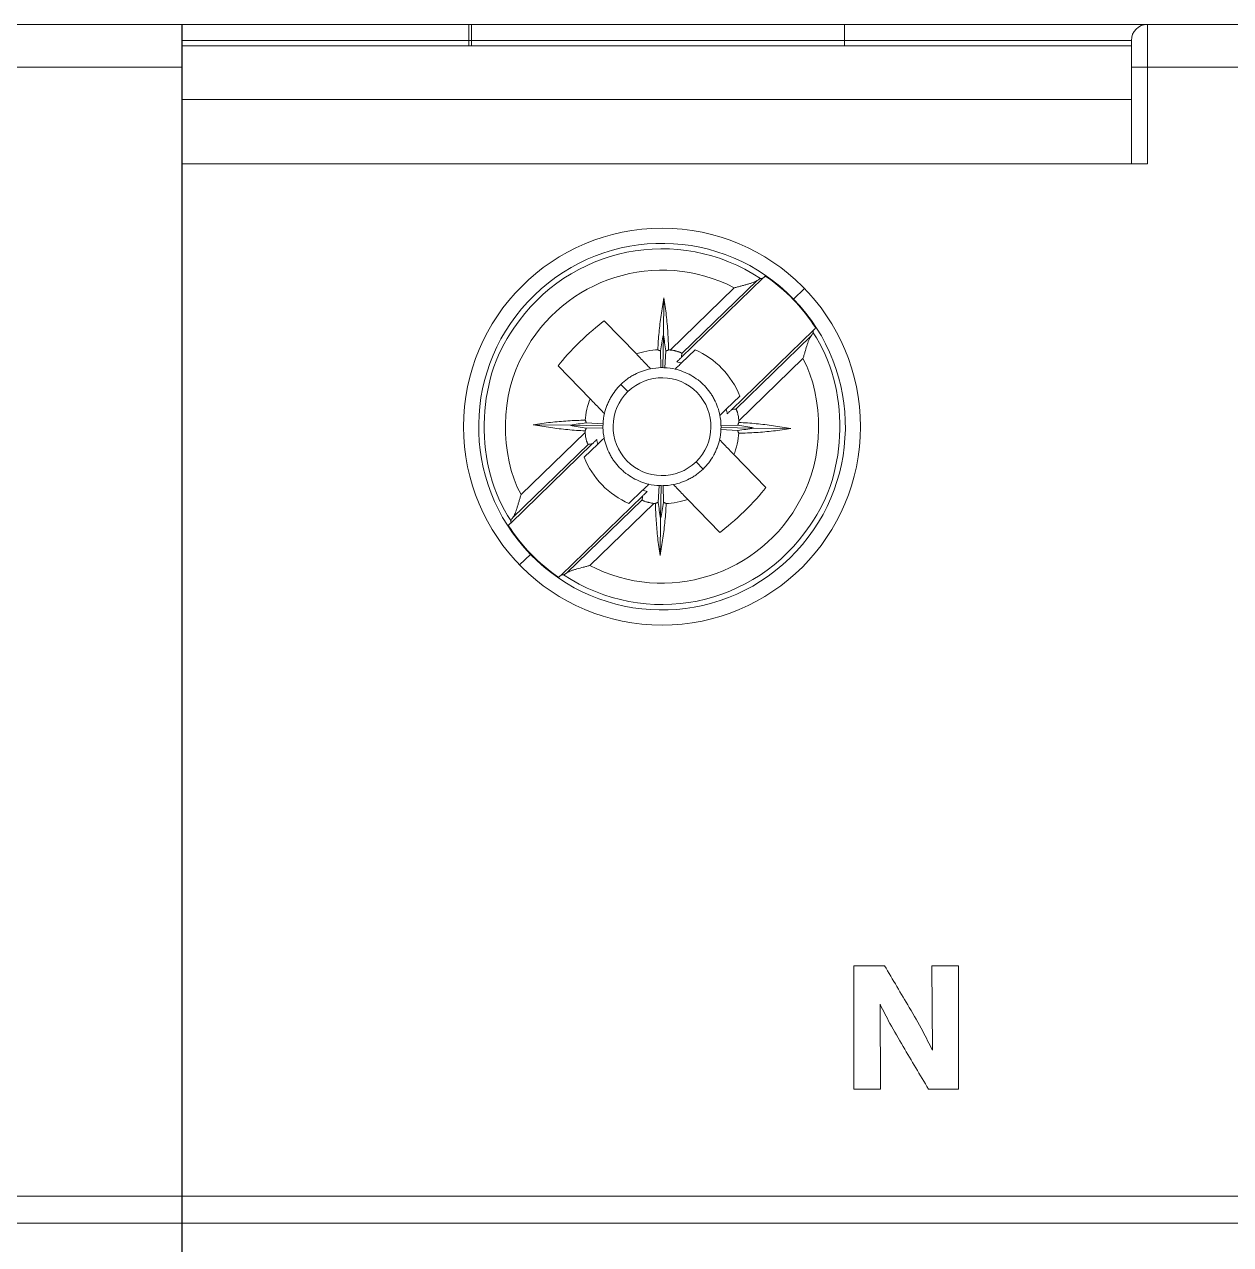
# Model space of a CAD drawing. Header units: millimetres. Extents: x 4134 to 7422, y 1400 to 3585.
# Drawn here: x 4596.83 to 4619.32, y 2843.81 to 2866.57 of the extents above; entities that cross this region are included whole.
import ezdxf

# ---------------------------------------------------------------- set-up
doc = ezdxf.new("R2010")
doc.units = ezdxf.units.MM
doc.layers.add('000-PI-Oprema', color=30, linetype='Continuous', lineweight=5)

msp = doc.modelspace()

# ---------------------------------------------------------------- linework, layer by layer
at = {"layer": '000-PI-Oprema', "color": 0, "linetype": 'ByBlock', "lineweight": 0, "ltscale": 0.25}
for points in [[(4582.367, 2866.566), (4599.77, 2866.566)], [(4599.765, 2866.566), (4605.116, 2866.566)], [(4599.765, 2866.265), (4599.765, 2866.566)], [(4599.77, 2866.566), (4599.77, 2865.766)], [(4605.116, 2866.265), (4605.116, 2866.566)], [(4605.116, 2866.566), (4605.166, 2866.566)], [(4605.166, 2866.566), (4605.166, 2866.265)], [(4605.166, 2866.566), (4612.117, 2866.566)], [(4612.117, 2866.566), (4612.117, 2866.265)], [(4612.117, 2866.566), (4617.767, 2866.566)], [(4617.767, 2866.566), (4617.767, 2865.766)], [(4617.767, 2866.566), (4635.17, 2866.566)], [(4605.116, 2866.265), (4599.765, 2866.265)], [(4599.765, 2866.166), (4599.765, 2866.265)], [(4605.116, 2866.265), (4605.116, 2866.166)], [(4605.166, 2866.265), (4605.116, 2866.265)], [(4605.166, 2866.265), (4605.166, 2866.166)], [(4612.117, 2866.265), (4605.166, 2866.265)], [(4617.468, 2866.265), (4612.117, 2866.265)], [(4612.117, 2866.166), (4612.117, 2866.265)], [(4617.468, 2865.766), (4617.468, 2866.265)], [(4599.765, 2865.165), (4599.765, 2866.166)], [(4599.765, 2866.166), (4617.468, 2866.166)], [(4617.468, 2866.166), (4617.468, 2865.165)], [(4599.77, 2865.766), (4582.367, 2865.766)], [(4599.77, 2844.713), (4599.77, 2865.766)], [(4617.767, 2865.766), (4617.468, 2865.766)], [(4635.17, 2865.766), (4617.767, 2865.766)], [(4617.767, 2865.766), (4617.767, 2863.965)], [(4599.765, 2863.965), (4599.765, 2865.165)], [(4617.468, 2865.165), (4599.765, 2865.165)], [(4617.468, 2863.965), (4617.468, 2865.165)], [(4599.765, 2844.713), (4599.765, 2863.965)], [(4599.765, 2863.965), (4617.767, 2863.965)], [(4599.765, 2863.965), (4617.468, 2863.965)], [(4609.076, 2860.354), (4610.598, 2861.831)], [(4610.492, 2861.791), (4609.087, 2860.427)], [(4608.742, 2860.775), (4608.753, 2861.465)], [(4608.869, 2860.494), (4610.064, 2861.653)], [(4611.161, 2861.437), (4611.17, 2861.445)], [(4611.372, 2861.641), (4611.17, 2861.445)], [(4607.64, 2861.036), (4608.238, 2860.42)], [(4608.733, 2860.165), (4608.742, 2860.775)], [(4610.017, 2859.386), (4611.538, 2860.862)], [(4611.495, 2860.757), (4610.09, 2859.393)], [(4608.696, 2860.165), (4608.69, 2860.479)], [(4608.785, 2860.478), (4608.77, 2860.163)], [(4609.332, 2860.498), (4609.078, 2860.252)], [(4610.15, 2859.174), (4611.344, 2860.333)], [(4606.779, 2860.2), (4607.376, 2859.584)], [(4607.95, 2859.854), (4608.081, 2859.719)], [(4609.914, 2859.39), (4610.168, 2859.636)], [(4606.089, 2857.797), (4607.283, 2858.955)], [(4606.316, 2859.101), (4607.006, 2859.091)], [(4607.006, 2859.091), (4607.616, 2859.081)], [(4607.616, 2859.044), (4607.302, 2859.038)], [(4607.303, 2859.134), (4607.618, 2859.118)], [(4610.13, 2858.996), (4609.815, 2859.011)], [(4609.816, 2859.085), (4610.131, 2859.091)], [(4609.817, 2859.048), (4610.427, 2859.039)], [(4610.427, 2859.039), (4611.116, 2859.028)], [(4605.895, 2857.268), (4607.416, 2858.744)], [(4607.343, 2858.736), (4605.938, 2857.372)], [(4607.519, 2858.739), (4607.265, 2858.493)], [(4610.057, 2858.545), (4610.654, 2857.929)], [(4609.483, 2858.275), (4609.351, 2858.41)], [(4608.101, 2857.631), (4608.355, 2857.878)], [(4608.647, 2857.651), (4608.663, 2857.966)], [(4608.69, 2857.354), (4608.7, 2857.965)], [(4608.737, 2857.965), (4608.743, 2857.65)], [(4606.835, 2856.298), (4608.356, 2857.775)], [(4608.347, 2857.702), (4606.941, 2856.338)], [(4607.369, 2856.477), (4608.564, 2857.635)], [(4609.195, 2857.709), (4609.793, 2857.094)], [(4608.68, 2856.665), (4608.69, 2857.354)], [(4606.06, 2856.488), (4606.263, 2856.684)], [(4606.271, 2856.693), (4606.263, 2856.684)], [(4612.293, 2849.013), (4612.864, 2849.013)], [(4612.293, 2846.713), (4612.293, 2849.013)], [(4613.749, 2849.013), (4614.247, 2849.013)], [(4613.757, 2847.437), (4613.749, 2849.013)], [(4614.247, 2849.013), (4614.247, 2846.713)], [(4612.783, 2848.294), (4612.791, 2846.713)], [(4612.791, 2846.713), (4612.293, 2846.713)], [(4612.293, 2846.713), (4612.791, 2846.713)], [(4613.686, 2846.713), (4614.247, 2846.713)], [(4614.247, 2846.713), (4613.686, 2846.713)], [(4564.365, 2844.713), (4599.77, 2844.713)], [(4599.765, 2844.713), (4635.17, 2844.713)], [(4599.765, 2844.213), (4599.765, 2844.713)], [(4599.77, 2844.713), (4599.77, 2844.213)], [(4564.365, 2844.213), (4599.77, 2844.213)], [(4599.765, 2843.413), (4599.765, 2844.213)], [(4599.765, 2844.213), (4635.17, 2844.213)], [(4599.77, 2844.213), (4599.77, 2843.413)]]:
    msp.add_lwpolyline(points, dxfattribs=at)
for points in [[(4617.767, 2866.566), (4617.602, 2866.566), (4617.468, 2866.431), (4617.468, 2866.265)], [(4611.161, 2861.437), (4611.043, 2861.567), (4610.791, 2861.779), (4610.643, 2861.874)], [(4611.583, 2860.905), (4611.492, 2861.056), (4611.288, 2861.314), (4611.161, 2861.437)], [(4606.779, 2860.2), (4606.968, 2860.451), (4607.383, 2860.854), (4607.64, 2861.036)], [(4608.638, 2860.5), (4608.53, 2860.498), (4608.338, 2860.46), (4608.238, 2860.42)], [(4608.869, 2860.494), (4608.861, 2860.495), (4608.846, 2860.496), (4608.838, 2860.497)], [(4608.696, 2860.165), (4608.646, 2860.165), (4608.554, 2860.155), (4608.505, 2860.144)], [(4608.733, 2860.165), (4608.724, 2860.165), (4608.705, 2860.165), (4608.696, 2860.165)], [(4608.77, 2860.163), (4608.761, 2860.164), (4608.742, 2860.165), (4608.733, 2860.165)], [(4608.96, 2860.137), (4608.912, 2860.15), (4608.82, 2860.162), (4608.77, 2860.163)], [(4609.078, 2860.252), (4609.057, 2860.258), (4609.015, 2860.269), (4608.993, 2860.274)], [(4607.376, 2859.584), (4607.333, 2859.485), (4607.289, 2859.295), (4607.284, 2859.186)], [(4609.934, 2859.305), (4609.93, 2859.327), (4609.92, 2859.369), (4609.914, 2859.39)], [(4607.618, 2859.118), (4607.619, 2859.168), (4607.631, 2859.261), (4607.644, 2859.308)], [(4609.816, 2859.085), (4609.817, 2859.135), (4609.807, 2859.228), (4609.796, 2859.276)], [(4610.152, 2859.143), (4610.151, 2859.151), (4610.15, 2859.166), (4610.15, 2859.174)], [(4607.281, 2858.986), (4607.281, 2858.978), (4607.283, 2858.963), (4607.283, 2858.955)], [(4607.618, 2859.118), (4607.617, 2859.109), (4607.616, 2859.091), (4607.616, 2859.081)], [(4607.616, 2859.081), (4607.616, 2859.072), (4607.616, 2859.053), (4607.616, 2859.044)], [(4607.637, 2858.853), (4607.626, 2858.902), (4607.616, 2858.995), (4607.616, 2859.044)], [(4609.789, 2858.821), (4609.801, 2858.869), (4609.814, 2858.961), (4609.815, 2859.011)], [(4609.815, 2859.011), (4609.816, 2859.02), (4609.816, 2859.039), (4609.817, 2859.048)], [(4609.817, 2859.048), (4609.817, 2859.057), (4609.817, 2859.076), (4609.816, 2859.085)], [(4610.057, 2858.545), (4610.1, 2858.644), (4610.143, 2858.835), (4610.149, 2858.943)], [(4607.499, 2858.824), (4607.503, 2858.803), (4607.513, 2858.761), (4607.519, 2858.739)], [(4608.355, 2857.878), (4608.376, 2857.871), (4608.418, 2857.86), (4608.44, 2857.855)], [(4608.663, 2857.966), (4608.613, 2857.967), (4608.521, 2857.98), (4608.473, 2857.992)], [(4608.663, 2857.966), (4608.672, 2857.966), (4608.69, 2857.965), (4608.7, 2857.965)], [(4608.7, 2857.965), (4608.709, 2857.964), (4608.728, 2857.964), (4608.737, 2857.965)], [(4608.928, 2857.985), (4608.879, 2857.974), (4608.786, 2857.964), (4608.737, 2857.965)], [(4610.654, 2857.929), (4610.465, 2857.678), (4610.049, 2857.275), (4609.793, 2857.094)], [(4608.564, 2857.635), (4608.572, 2857.634), (4608.587, 2857.633), (4608.595, 2857.632)], [(4608.795, 2857.629), (4608.903, 2857.631), (4609.095, 2857.669), (4609.195, 2857.709)], [(4605.85, 2857.224), (4605.941, 2857.073), (4606.145, 2856.816), (4606.271, 2856.693)], [(4606.271, 2856.693), (4606.39, 2856.563), (4606.642, 2856.35), (4606.79, 2856.255)]]:
    msp.add_open_spline(points, degree=3, dxfattribs=at)
for points, knots in [([(4611.17, 2861.445), (4609.855, 2862.8), (4607.691, 2862.833), (4606.336, 2861.518), (4604.981, 2860.203), (4604.948, 2858.039), (4606.263, 2856.684)], [0, 0, 0, 0, 1, 1, 1, 2, 2, 2, 2]), ([(4605.9, 2857.314), (4605.213, 2858.319), (4605.237, 2859.916), (4605.954, 2860.9), (4606.968, 2862.426), (4609.027, 2862.84), (4610.552, 2861.827)], [0, 0, 0, 0, 1, 1, 1, 2, 2, 2, 2]), ([(4605.016, 2859.064), (4605.016, 2861.108), (4606.673, 2862.765), (4608.717, 2862.765), (4610.76, 2862.765), (4612.417, 2861.108), (4612.417, 2859.064), (4612.417, 2857.021), (4610.76, 2855.364), (4608.717, 2855.364), (4606.673, 2855.364), (4605.016, 2857.021), (4605.016, 2859.064), (4605.016, 2859.064), (4605.016, 2859.064), (4605.016, 2859.064)], [0, 0, 0, 0, 1, 1, 1, 2, 2, 2, 3, 3, 3, 4, 4, 4, 5, 5, 5, 5]), ([(4606.089, 2857.797), (4605.687, 2858.523), (4605.705, 2859.698), (4606.129, 2860.412), (4606.872, 2861.841), (4608.634, 2862.397), (4610.064, 2861.653)], [0, 0, 0, 0, 1, 1, 1, 2, 2, 2, 2]), ([(4610.064, 2861.653), (4610.084, 2861.658), (4610.105, 2861.664), (4610.126, 2861.67), (4610.146, 2861.675), (4610.167, 2861.681), (4610.188, 2861.687), (4610.209, 2861.692), (4610.229, 2861.698), (4610.25, 2861.703), (4610.27, 2861.709), (4610.29, 2861.714), (4610.31, 2861.72), (4610.329, 2861.725), (4610.347, 2861.731), (4610.365, 2861.737), (4610.383, 2861.743), (4610.4, 2861.748), (4610.416, 2861.754), (4610.432, 2861.76), (4610.447, 2861.766), (4610.459, 2861.772), (4610.472, 2861.778), (4610.483, 2861.784), (4610.492, 2861.791)], [0, 0, 0, 0, 1, 1, 1, 2, 2, 2, 3, 3, 3, 4, 4, 4, 5, 5, 5, 6, 6, 6, 7, 7, 7, 8, 8, 8, 8]), ([(4610.492, 2861.791), (4610.507, 2861.802), (4610.52, 2861.811), (4610.529, 2861.817), (4610.535, 2861.82), (4610.539, 2861.822), (4610.543, 2861.824), (4610.547, 2861.825), (4610.549, 2861.826), (4610.552, 2861.827)], [0, 0, 0, 0, 1, 1, 1, 2, 2, 2, 3, 3, 3, 3]), ([(4610.598, 2861.831), (4610.59, 2861.83), (4610.582, 2861.83), (4610.575, 2861.829), (4610.567, 2861.828), (4610.56, 2861.827), (4610.552, 2861.827)], [0, 0, 0, 0, 1, 1, 1, 2, 2, 2, 2]), ([(4610.643, 2861.874), (4610.638, 2861.869), (4610.633, 2861.865), (4610.628, 2861.86), (4610.623, 2861.855), (4610.618, 2861.85), (4610.613, 2861.845), (4610.608, 2861.841), (4610.603, 2861.836), (4610.598, 2861.831)], [0, 0, 0, 0, 1, 1, 1, 2, 2, 2, 3, 3, 3, 3]), ([(4606.263, 2856.684), (4607.578, 2855.329), (4609.742, 2855.296), (4611.097, 2856.611), (4612.452, 2857.926), (4612.485, 2860.09), (4611.17, 2861.445)], [0, 0, 0, 0, 1, 1, 1, 2, 2, 2, 2]), ([(4608.638, 2860.5), (4608.643, 2860.607), (4608.651, 2860.714), (4608.661, 2860.821), (4608.672, 2860.929), (4608.684, 2861.036), (4608.7, 2861.143), (4608.715, 2861.251), (4608.732, 2861.358), (4608.753, 2861.465)], [0, 0, 0, 0, 1, 1, 1, 2, 2, 2, 3, 3, 3, 3]), ([(4608.753, 2861.465), (4608.77, 2861.357), (4608.784, 2861.249), (4608.796, 2861.142), (4608.808, 2861.034), (4608.818, 2860.927), (4608.825, 2860.819), (4608.832, 2860.712), (4608.836, 2860.604), (4608.838, 2860.497)], [0, 0, 0, 0, 1, 1, 1, 2, 2, 2, 3, 3, 3, 3]), ([(4611.533, 2860.815), (4612.22, 2859.81), (4612.196, 2858.214), (4611.478, 2857.229), (4610.465, 2855.704), (4608.406, 2855.289), (4606.881, 2856.303)], [0, 0, 0, 0, 1, 1, 1, 2, 2, 2, 2]), ([(4608.742, 2860.775), (4608.732, 2860.726), (4608.722, 2860.677), (4608.714, 2860.628), (4608.705, 2860.578), (4608.697, 2860.529), (4608.69, 2860.479)], [0, 0, 0, 0, 1, 1, 1, 2, 2, 2, 2]), ([(4608.742, 2860.775), (4608.751, 2860.726), (4608.759, 2860.676), (4608.766, 2860.626), (4608.774, 2860.577), (4608.78, 2860.528), (4608.785, 2860.478)], [0, 0, 0, 0, 1, 1, 1, 2, 2, 2, 2]), ([(4611.495, 2860.757), (4611.488, 2860.747), (4611.481, 2860.735), (4611.474, 2860.722), (4611.471, 2860.715), (4611.467, 2860.708), (4611.464, 2860.7), (4611.46, 2860.693), (4611.457, 2860.684), (4611.454, 2860.676), (4611.447, 2860.66), (4611.441, 2860.643), (4611.435, 2860.625), (4611.432, 2860.616), (4611.428, 2860.607), (4611.426, 2860.598), (4611.423, 2860.588), (4611.42, 2860.579), (4611.416, 2860.569), (4611.404, 2860.531), (4611.393, 2860.492), (4611.381, 2860.453), (4611.375, 2860.433), (4611.369, 2860.413), (4611.362, 2860.393), (4611.36, 2860.383), (4611.356, 2860.373), (4611.353, 2860.363), (4611.35, 2860.353), (4611.347, 2860.343), (4611.344, 2860.333)], [0, 0, 0, 0, 1, 1, 1, 2, 2, 2, 3, 3, 3, 4, 4, 4, 5, 5, 5, 6, 6, 6, 7, 7, 7, 8, 8, 8, 9, 9, 9, 10, 10, 10, 10]), ([(4611.533, 2860.815), (4611.532, 2860.811), (4611.528, 2860.804), (4611.522, 2860.794), (4611.519, 2860.789), (4611.515, 2860.784), (4611.511, 2860.777), (4611.506, 2860.771), (4611.501, 2860.764), (4611.495, 2860.757)], [0, 0, 0, 0, 1, 1, 1, 2, 2, 2, 3, 3, 3, 3]), ([(4611.533, 2860.815), (4611.534, 2860.823), (4611.535, 2860.831), (4611.535, 2860.839), (4611.537, 2860.846), (4611.537, 2860.854), (4611.538, 2860.862)], [0, 0, 0, 0, 1, 1, 1, 2, 2, 2, 2]), ([(4611.538, 2860.862), (4611.543, 2860.867), (4611.548, 2860.871), (4611.553, 2860.876), (4611.558, 2860.881), (4611.563, 2860.886), (4611.568, 2860.891), (4611.573, 2860.896), (4611.578, 2860.9), (4611.583, 2860.905)], [0, 0, 0, 0, 1, 1, 1, 2, 2, 2, 3, 3, 3, 3]), ([(4611.344, 2860.333), (4611.746, 2859.606), (4611.728, 2858.432), (4611.304, 2857.717), (4610.561, 2856.288), (4608.799, 2855.732), (4607.369, 2856.477)], [0, 0, 0, 0, 1, 1, 1, 2, 2, 2, 2]), ([(4608.505, 2860.144), (4608.476, 2860.174), (4608.447, 2860.204), (4608.417, 2860.234), (4608.388, 2860.265), (4608.359, 2860.295), (4608.329, 2860.326), (4608.299, 2860.357), (4608.268, 2860.388), (4608.238, 2860.42)], [0, 0, 0, 0, 1, 1, 1, 2, 2, 2, 3, 3, 3, 3]), ([(4608.69, 2860.479), (4608.685, 2860.48), (4608.681, 2860.481), (4608.677, 2860.482), (4608.674, 2860.482), (4608.67, 2860.484), (4608.667, 2860.485), (4608.664, 2860.486), (4608.661, 2860.487), (4608.659, 2860.488), (4608.656, 2860.489), (4608.653, 2860.49), (4608.651, 2860.491), (4608.649, 2860.493), (4608.646, 2860.494), (4608.644, 2860.496), (4608.642, 2860.497), (4608.64, 2860.498), (4608.638, 2860.5)], [0, 0, 0, 0, 1, 1, 1, 2, 2, 2, 3, 3, 3, 4, 4, 4, 5, 5, 5, 6, 6, 6, 6]), ([(4608.838, 2860.497), (4608.836, 2860.496), (4608.834, 2860.494), (4608.832, 2860.493), (4608.83, 2860.491), (4608.827, 2860.49), (4608.825, 2860.489), (4608.823, 2860.488), (4608.82, 2860.487), (4608.817, 2860.486), (4608.814, 2860.485), (4608.812, 2860.484), (4608.808, 2860.482), (4608.805, 2860.482), (4608.802, 2860.481), (4608.798, 2860.48), (4608.794, 2860.479), (4608.79, 2860.478), (4608.785, 2860.478)], [0, 0, 0, 0, 1, 1, 1, 2, 2, 2, 3, 3, 3, 4, 4, 4, 5, 5, 5, 6, 6, 6, 6]), ([(4609.087, 2860.427), (4609.087, 2860.429), (4609.085, 2860.432), (4609.082, 2860.434), (4609.081, 2860.435), (4609.079, 2860.437), (4609.077, 2860.438), (4609.075, 2860.44), (4609.072, 2860.441), (4609.069, 2860.443), (4609.067, 2860.445), (4609.063, 2860.446), (4609.06, 2860.448), (4609.056, 2860.449), (4609.052, 2860.451), (4609.048, 2860.453), (4609.039, 2860.456), (4609.03, 2860.46), (4609.019, 2860.463), (4609.014, 2860.465), (4609.009, 2860.467), (4609.003, 2860.468), (4608.997, 2860.47), (4608.991, 2860.471), (4608.986, 2860.473), (4608.98, 2860.475), (4608.974, 2860.476), (4608.967, 2860.478), (4608.961, 2860.479), (4608.955, 2860.48), (4608.948, 2860.482), (4608.923, 2860.487), (4608.896, 2860.491), (4608.869, 2860.494)], [0, 0, 0, 0, 1, 1, 1, 2, 2, 2, 3, 3, 3, 4, 4, 4, 5, 5, 5, 6, 6, 6, 7, 7, 7, 8, 8, 8, 9, 9, 9, 10, 10, 10, 11, 11, 11, 11]), ([(4609.076, 2860.354), (4609.062, 2860.341), (4609.049, 2860.327), (4609.035, 2860.314), (4609.021, 2860.301), (4609.007, 2860.288), (4608.993, 2860.274)], [0, 0, 0, 0, 1, 1, 1, 2, 2, 2, 2]), ([(4609.076, 2860.354), (4609.078, 2860.367), (4609.08, 2860.378), (4609.081, 2860.391), (4609.083, 2860.403), (4609.084, 2860.415), (4609.087, 2860.427)], [0, 0, 0, 0, 1, 1, 1, 2, 2, 2, 2]), ([(4610.168, 2859.636), (4610.093, 2859.824), (4609.979, 2860.002), (4609.835, 2860.15), (4609.691, 2860.299), (4609.517, 2860.418), (4609.332, 2860.498)], [0, 0, 0, 0, 1, 1, 1, 2, 2, 2, 2]), ([(4608.505, 2860.144), (4608.453, 2860.134), (4608.402, 2860.12), (4608.352, 2860.102), (4608.303, 2860.085), (4608.255, 2860.064), (4608.208, 2860.039), (4608.184, 2860.027), (4608.161, 2860.014), (4608.138, 2860), (4608.116, 2859.986), (4608.094, 2859.972), (4608.072, 2859.956), (4608.029, 2859.925), (4607.989, 2859.891), (4607.95, 2859.854)], [0, 0, 0, 0, 1, 1, 1, 2, 2, 2, 3, 3, 3, 4, 4, 4, 5, 5, 5, 5]), ([(4609.078, 2860.252), (4609.058, 2860.232), (4609.038, 2860.213), (4609.019, 2860.194), (4608.999, 2860.175), (4608.98, 2860.156), (4608.96, 2860.137)], [0, 0, 0, 0, 1, 1, 1, 2, 2, 2, 2]), ([(4609.796, 2859.276), (4609.786, 2859.328), (4609.772, 2859.379), (4609.754, 2859.429), (4609.737, 2859.479), (4609.716, 2859.527), (4609.691, 2859.574), (4609.685, 2859.585), (4609.679, 2859.597), (4609.672, 2859.609), (4609.666, 2859.62), (4609.659, 2859.632), (4609.652, 2859.643), (4609.638, 2859.665), (4609.623, 2859.687), (4609.608, 2859.709), (4609.577, 2859.752), (4609.543, 2859.792), (4609.507, 2859.83), (4609.488, 2859.849), (4609.47, 2859.867), (4609.45, 2859.885), (4609.43, 2859.902), (4609.409, 2859.92), (4609.388, 2859.935), (4609.346, 2859.968), (4609.302, 2859.997), (4609.256, 2860.023), (4609.211, 2860.048), (4609.163, 2860.071), (4609.113, 2860.09), (4609.063, 2860.11), (4609.012, 2860.126), (4608.96, 2860.137)], [0, 0, 0, 0, 1, 1, 1, 2, 2, 2, 3, 3, 3, 4, 4, 4, 5, 5, 5, 6, 6, 6, 7, 7, 7, 8, 8, 8, 9, 9, 9, 10, 10, 10, 11, 11, 11, 11]), ([(4607.95, 2859.854), (4607.912, 2859.817), (4607.877, 2859.778), (4607.845, 2859.736), (4607.813, 2859.694), (4607.784, 2859.65), (4607.758, 2859.604), (4607.745, 2859.581), (4607.733, 2859.557), (4607.722, 2859.534), (4607.71, 2859.51), (4607.7, 2859.485), (4607.69, 2859.461), (4607.671, 2859.411), (4607.655, 2859.361), (4607.644, 2859.308)], [0, 0, 0, 0, 1, 1, 1, 2, 2, 2, 3, 3, 3, 4, 4, 4, 5, 5, 5, 5]), ([(4609.351, 2858.41), (4609.713, 2858.761), (4609.722, 2859.338), (4609.371, 2859.7), (4609.02, 2860.061), (4608.443, 2860.07), (4608.081, 2859.719)], [0, 0, 0, 0, 1, 1, 1, 2, 2, 2, 2]), ([(4608.081, 2859.719), (4607.72, 2859.368), (4607.711, 2858.791), (4608.062, 2858.43), (4608.413, 2858.068), (4608.99, 2858.059), (4609.351, 2858.41)], [0, 0, 0, 0, 1, 1, 1, 2, 2, 2, 2]), ([(4607.376, 2859.584), (4607.407, 2859.553), (4607.437, 2859.521), (4607.467, 2859.491), (4607.497, 2859.46), (4607.527, 2859.429), (4607.556, 2859.399), (4607.585, 2859.368), (4607.615, 2859.339), (4607.644, 2859.308)], [0, 0, 0, 0, 1, 1, 1, 2, 2, 2, 3, 3, 3, 3]), ([(4609.796, 2859.276), (4609.815, 2859.295), (4609.835, 2859.314), (4609.855, 2859.333), (4609.874, 2859.352), (4609.894, 2859.371), (4609.914, 2859.39)], [0, 0, 0, 0, 1, 1, 1, 2, 2, 2, 2]), ([(4610.09, 2859.393), (4610.077, 2859.392), (4610.065, 2859.39), (4610.053, 2859.389), (4610.041, 2859.388), (4610.028, 2859.387), (4610.017, 2859.386)], [0, 0, 0, 0, 1, 1, 1, 2, 2, 2, 2]), ([(4610.15, 2859.174), (4610.148, 2859.201), (4610.144, 2859.228), (4610.14, 2859.253), (4610.138, 2859.266), (4610.135, 2859.279), (4610.132, 2859.291), (4610.13, 2859.303), (4610.127, 2859.314), (4610.123, 2859.325), (4610.122, 2859.33), (4610.121, 2859.335), (4610.119, 2859.34), (4610.117, 2859.345), (4610.116, 2859.349), (4610.114, 2859.354), (4610.112, 2859.358), (4610.111, 2859.362), (4610.11, 2859.366), (4610.108, 2859.369), (4610.106, 2859.372), (4610.105, 2859.376), (4610.102, 2859.381), (4610.099, 2859.386), (4610.096, 2859.389), (4610.094, 2859.392), (4610.091, 2859.393), (4610.09, 2859.393)], [0, 0, 0, 0, 1, 1, 1, 2, 2, 2, 3, 3, 3, 4, 4, 4, 5, 5, 5, 6, 6, 6, 7, 7, 7, 8, 8, 8, 9, 9, 9, 9]), ([(4606.316, 2859.101), (4606.424, 2859.118), (4606.532, 2859.132), (4606.639, 2859.144), (4606.747, 2859.156), (4606.854, 2859.166), (4606.962, 2859.173), (4607.069, 2859.18), (4607.177, 2859.184), (4607.284, 2859.186)], [0, 0, 0, 0, 1, 1, 1, 2, 2, 2, 3, 3, 3, 3]), ([(4607.284, 2859.186), (4607.285, 2859.184), (4607.287, 2859.182), (4607.288, 2859.18), (4607.29, 2859.178), (4607.291, 2859.175), (4607.292, 2859.173), (4607.293, 2859.171), (4607.294, 2859.168), (4607.296, 2859.165), (4607.296, 2859.163), (4607.298, 2859.16), (4607.299, 2859.157), (4607.3, 2859.153), (4607.301, 2859.15), (4607.301, 2859.146), (4607.302, 2859.143), (4607.303, 2859.139), (4607.303, 2859.134)], [0, 0, 0, 0, 1, 1, 1, 2, 2, 2, 3, 3, 3, 4, 4, 4, 5, 5, 5, 6, 6, 6, 6]), ([(4609.934, 2859.305), (4609.947, 2859.318), (4609.961, 2859.332), (4609.975, 2859.345), (4609.989, 2859.358), (4610.003, 2859.372), (4610.017, 2859.386)], [0, 0, 0, 0, 1, 1, 1, 2, 2, 2, 2]), ([(4607.281, 2858.986), (4607.174, 2858.991), (4607.067, 2858.999), (4606.96, 2859.009), (4606.852, 2859.02), (4606.745, 2859.032), (4606.638, 2859.048), (4606.53, 2859.063), (4606.423, 2859.081), (4606.316, 2859.101)], [0, 0, 0, 0, 1, 1, 1, 2, 2, 2, 3, 3, 3, 3]), ([(4607.006, 2859.091), (4607.055, 2859.099), (4607.105, 2859.107), (4607.154, 2859.115), (4607.204, 2859.122), (4607.253, 2859.128), (4607.303, 2859.134)], [0, 0, 0, 0, 1, 1, 1, 2, 2, 2, 2]), ([(4607.006, 2859.091), (4607.055, 2859.08), (4607.104, 2859.071), (4607.153, 2859.062), (4607.203, 2859.053), (4607.252, 2859.045), (4607.302, 2859.038)], [0, 0, 0, 0, 1, 1, 1, 2, 2, 2, 2]), ([(4607.302, 2859.038), (4607.301, 2859.033), (4607.3, 2859.029), (4607.299, 2859.026), (4607.299, 2859.022), (4607.297, 2859.018), (4607.296, 2859.016), (4607.295, 2859.012), (4607.294, 2859.009), (4607.293, 2859.007), (4607.292, 2859.004), (4607.291, 2859.002), (4607.29, 2858.999), (4607.288, 2858.997), (4607.287, 2858.995), (4607.285, 2858.992), (4607.284, 2858.99), (4607.283, 2858.988), (4607.281, 2858.986)], [0, 0, 0, 0, 1, 1, 1, 2, 2, 2, 3, 3, 3, 4, 4, 4, 5, 5, 5, 6, 6, 6, 6]), ([(4607.283, 2858.955), (4607.285, 2858.928), (4607.289, 2858.902), (4607.293, 2858.876), (4607.295, 2858.863), (4607.298, 2858.85), (4607.301, 2858.838), (4607.303, 2858.826), (4607.306, 2858.815), (4607.309, 2858.804), (4607.311, 2858.799), (4607.312, 2858.794), (4607.314, 2858.789), (4607.315, 2858.784), (4607.317, 2858.78), (4607.318, 2858.776), (4607.32, 2858.771), (4607.322, 2858.768), (4607.323, 2858.764), (4607.325, 2858.76), (4607.327, 2858.756), (4607.328, 2858.754), (4607.331, 2858.748), (4607.334, 2858.743), (4607.336, 2858.74), (4607.339, 2858.737), (4607.341, 2858.736), (4607.343, 2858.736)], [0, 0, 0, 0, 1, 1, 1, 2, 2, 2, 3, 3, 3, 4, 4, 4, 5, 5, 5, 6, 6, 6, 7, 7, 7, 8, 8, 8, 9, 9, 9, 9]), ([(4610.427, 2859.039), (4610.378, 2859.03), (4610.328, 2859.022), (4610.279, 2859.015), (4610.229, 2859.007), (4610.179, 2859.001), (4610.13, 2858.996)], [0, 0, 0, 0, 1, 1, 1, 2, 2, 2, 2]), ([(4610.149, 2858.943), (4610.147, 2858.945), (4610.146, 2858.947), (4610.144, 2858.949), (4610.143, 2858.951), (4610.142, 2858.954), (4610.141, 2858.956), (4610.139, 2858.958), (4610.138, 2858.961), (4610.137, 2858.964), (4610.136, 2858.967), (4610.135, 2858.969), (4610.135, 2858.973), (4610.133, 2858.976), (4610.132, 2858.979), (4610.132, 2858.983), (4610.131, 2858.987), (4610.13, 2858.991), (4610.13, 2858.996)], [0, 0, 0, 0, 1, 1, 1, 2, 2, 2, 3, 3, 3, 4, 4, 4, 5, 5, 5, 6, 6, 6, 6]), ([(4610.131, 2859.091), (4610.132, 2859.095), (4610.133, 2859.1), (4610.134, 2859.104), (4610.135, 2859.107), (4610.135, 2859.111), (4610.137, 2859.114), (4610.137, 2859.117), (4610.139, 2859.12), (4610.14, 2859.122), (4610.141, 2859.125), (4610.142, 2859.128), (4610.143, 2859.13), (4610.145, 2859.132), (4610.146, 2859.135), (4610.148, 2859.137), (4610.149, 2859.139), (4610.15, 2859.141), (4610.152, 2859.143)], [0, 0, 0, 0, 1, 1, 1, 2, 2, 2, 3, 3, 3, 4, 4, 4, 5, 5, 5, 6, 6, 6, 6]), ([(4610.427, 2859.039), (4610.378, 2859.049), (4610.329, 2859.059), (4610.279, 2859.067), (4610.23, 2859.076), (4610.181, 2859.084), (4610.131, 2859.091)], [0, 0, 0, 0, 1, 1, 1, 2, 2, 2, 2]), ([(4611.116, 2859.028), (4611.009, 2859.011), (4610.901, 2858.997), (4610.794, 2858.985), (4610.686, 2858.973), (4610.579, 2858.963), (4610.471, 2858.956), (4610.363, 2858.949), (4610.256, 2858.945), (4610.149, 2858.943)], [0, 0, 0, 0, 1, 1, 1, 2, 2, 2, 3, 3, 3, 3]), ([(4610.152, 2859.143), (4610.259, 2859.138), (4610.366, 2859.13), (4610.474, 2859.12), (4610.581, 2859.109), (4610.688, 2859.097), (4610.795, 2859.082), (4610.902, 2859.066), (4611.01, 2859.049), (4611.116, 2859.028)], [0, 0, 0, 0, 1, 1, 1, 2, 2, 2, 3, 3, 3, 3]), ([(4607.343, 2858.736), (4607.356, 2858.737), (4607.368, 2858.739), (4607.38, 2858.74), (4607.392, 2858.741), (4607.404, 2858.743), (4607.416, 2858.744)], [0, 0, 0, 0, 1, 1, 1, 2, 2, 2, 2]), ([(4607.499, 2858.824), (4607.485, 2858.811), (4607.472, 2858.798), (4607.458, 2858.784), (4607.444, 2858.771), (4607.43, 2858.757), (4607.416, 2858.744)], [0, 0, 0, 0, 1, 1, 1, 2, 2, 2, 2]), ([(4607.637, 2858.853), (4607.618, 2858.834), (4607.598, 2858.815), (4607.578, 2858.796), (4607.559, 2858.778), (4607.539, 2858.759), (4607.519, 2858.739)], [0, 0, 0, 0, 1, 1, 1, 2, 2, 2, 2]), ([(4607.637, 2858.853), (4607.647, 2858.801), (4607.661, 2858.75), (4607.679, 2858.7), (4607.696, 2858.651), (4607.717, 2858.603), (4607.742, 2858.556), (4607.748, 2858.544), (4607.754, 2858.532), (4607.761, 2858.521), (4607.767, 2858.509), (4607.774, 2858.497), (4607.781, 2858.486), (4607.795, 2858.464), (4607.81, 2858.442), (4607.825, 2858.42), (4607.856, 2858.378), (4607.89, 2858.337), (4607.926, 2858.299), (4607.944, 2858.28), (4607.963, 2858.262), (4607.983, 2858.245), (4608.003, 2858.227), (4608.024, 2858.21), (4608.045, 2858.194), (4608.087, 2858.161), (4608.131, 2858.132), (4608.177, 2858.107), (4608.222, 2858.081), (4608.27, 2858.058), (4608.32, 2858.039), (4608.37, 2858.019), (4608.42, 2858.004), (4608.473, 2857.992)], [0, 0, 0, 0, 1, 1, 1, 2, 2, 2, 3, 3, 3, 4, 4, 4, 5, 5, 5, 6, 6, 6, 7, 7, 7, 8, 8, 8, 9, 9, 9, 10, 10, 10, 11, 11, 11, 11]), ([(4609.483, 2858.275), (4609.521, 2858.312), (4609.556, 2858.352), (4609.588, 2858.393), (4609.62, 2858.435), (4609.649, 2858.479), (4609.675, 2858.525), (4609.688, 2858.548), (4609.7, 2858.572), (4609.711, 2858.596), (4609.722, 2858.62), (4609.733, 2858.644), (4609.742, 2858.669), (4609.762, 2858.718), (4609.778, 2858.769), (4609.789, 2858.821)], [0, 0, 0, 0, 1, 1, 1, 2, 2, 2, 3, 3, 3, 4, 4, 4, 5, 5, 5, 5]), ([(4610.057, 2858.545), (4610.026, 2858.577), (4609.996, 2858.608), (4609.966, 2858.639), (4609.936, 2858.67), (4609.906, 2858.7), (4609.877, 2858.73), (4609.847, 2858.761), (4609.818, 2858.791), (4609.789, 2858.821)], [0, 0, 0, 0, 1, 1, 1, 2, 2, 2, 3, 3, 3, 3]), ([(4607.265, 2858.493), (4607.34, 2858.305), (4607.454, 2858.128), (4607.598, 2857.979), (4607.742, 2857.831), (4607.916, 2857.711), (4608.101, 2857.631)], [0, 0, 0, 0, 1, 1, 1, 2, 2, 2, 2]), ([(4608.928, 2857.985), (4608.98, 2857.995), (4609.031, 2858.009), (4609.08, 2858.027), (4609.13, 2858.044), (4609.178, 2858.065), (4609.225, 2858.09), (4609.248, 2858.102), (4609.272, 2858.115), (4609.295, 2858.129), (4609.317, 2858.143), (4609.339, 2858.158), (4609.361, 2858.173), (4609.403, 2858.204), (4609.444, 2858.238), (4609.483, 2858.275)], [0, 0, 0, 0, 1, 1, 1, 2, 2, 2, 3, 3, 3, 4, 4, 4, 5, 5, 5, 5]), ([(4605.938, 2857.372), (4605.945, 2857.381), (4605.951, 2857.392), (4605.958, 2857.404), (4605.964, 2857.417), (4605.97, 2857.431), (4605.976, 2857.446), (4605.982, 2857.462), (4605.989, 2857.478), (4605.995, 2857.496), (4606.001, 2857.514), (4606.007, 2857.532), (4606.013, 2857.551), (4606.02, 2857.571), (4606.026, 2857.591), (4606.032, 2857.611), (4606.038, 2857.631), (4606.045, 2857.652), (4606.051, 2857.673), (4606.058, 2857.693), (4606.064, 2857.714), (4606.07, 2857.735), (4606.076, 2857.756), (4606.082, 2857.776), (4606.089, 2857.797)], [0, 0, 0, 0, 1, 1, 1, 2, 2, 2, 3, 3, 3, 4, 4, 4, 5, 5, 5, 6, 6, 6, 7, 7, 7, 8, 8, 8, 8]), ([(4608.355, 2857.878), (4608.375, 2857.897), (4608.394, 2857.916), (4608.414, 2857.935), (4608.433, 2857.954), (4608.453, 2857.973), (4608.473, 2857.992)], [0, 0, 0, 0, 1, 1, 1, 2, 2, 2, 2]), ([(4608.356, 2857.775), (4608.371, 2857.788), (4608.384, 2857.802), (4608.398, 2857.815), (4608.412, 2857.828), (4608.426, 2857.842), (4608.44, 2857.855)], [0, 0, 0, 0, 1, 1, 1, 2, 2, 2, 2]), ([(4608.928, 2857.985), (4608.957, 2857.955), (4608.986, 2857.925), (4609.016, 2857.895), (4609.044, 2857.865), (4609.074, 2857.834), (4609.104, 2857.803), (4609.134, 2857.772), (4609.164, 2857.741), (4609.195, 2857.709)], [0, 0, 0, 0, 1, 1, 1, 2, 2, 2, 3, 3, 3, 3]), ([(4608.356, 2857.775), (4608.355, 2857.763), (4608.353, 2857.751), (4608.351, 2857.738), (4608.35, 2857.726), (4608.348, 2857.714), (4608.347, 2857.702)], [0, 0, 0, 0, 1, 1, 1, 2, 2, 2, 2]), ([(4608.347, 2857.702), (4608.347, 2857.7), (4608.348, 2857.698), (4608.351, 2857.695), (4608.352, 2857.694), (4608.354, 2857.693), (4608.356, 2857.691), (4608.358, 2857.69), (4608.361, 2857.688), (4608.364, 2857.686), (4608.366, 2857.685), (4608.37, 2857.683), (4608.373, 2857.682), (4608.377, 2857.68), (4608.381, 2857.678), (4608.385, 2857.676), (4608.393, 2857.673), (4608.403, 2857.669), (4608.413, 2857.666), (4608.419, 2857.664), (4608.424, 2857.662), (4608.43, 2857.661), (4608.435, 2857.659), (4608.442, 2857.658), (4608.447, 2857.656), (4608.453, 2857.655), (4608.459, 2857.653), (4608.466, 2857.652), (4608.472, 2857.65), (4608.478, 2857.649), (4608.484, 2857.648), (4608.51, 2857.642), (4608.537, 2857.638), (4608.564, 2857.635)], [0, 0, 0, 0, 1, 1, 1, 2, 2, 2, 3, 3, 3, 4, 4, 4, 5, 5, 5, 6, 6, 6, 7, 7, 7, 8, 8, 8, 9, 9, 9, 10, 10, 10, 11, 11, 11, 11]), ([(4608.595, 2857.632), (4608.597, 2857.634), (4608.599, 2857.635), (4608.601, 2857.636), (4608.603, 2857.638), (4608.606, 2857.639), (4608.608, 2857.64), (4608.61, 2857.642), (4608.613, 2857.643), (4608.616, 2857.644), (4608.618, 2857.645), (4608.621, 2857.646), (4608.624, 2857.647), (4608.628, 2857.648), (4608.631, 2857.649), (4608.635, 2857.649), (4608.639, 2857.65), (4608.643, 2857.651), (4608.647, 2857.651)], [0, 0, 0, 0, 1, 1, 1, 2, 2, 2, 3, 3, 3, 4, 4, 4, 5, 5, 5, 6, 6, 6, 6]), ([(4608.68, 2856.665), (4608.663, 2856.772), (4608.649, 2856.88), (4608.637, 2856.987), (4608.625, 2857.095), (4608.615, 2857.203), (4608.608, 2857.31), (4608.601, 2857.418), (4608.597, 2857.525), (4608.595, 2857.632)], [0, 0, 0, 0, 1, 1, 1, 2, 2, 2, 3, 3, 3, 3]), ([(4608.69, 2857.354), (4608.682, 2857.403), (4608.674, 2857.453), (4608.666, 2857.502), (4608.659, 2857.552), (4608.653, 2857.602), (4608.647, 2857.651)], [0, 0, 0, 0, 1, 1, 1, 2, 2, 2, 2]), ([(4608.795, 2857.629), (4608.79, 2857.522), (4608.782, 2857.415), (4608.772, 2857.307), (4608.761, 2857.2), (4608.749, 2857.093), (4608.733, 2856.986), (4608.718, 2856.879), (4608.7, 2856.771), (4608.68, 2856.665)], [0, 0, 0, 0, 1, 1, 1, 2, 2, 2, 3, 3, 3, 3]), ([(4608.69, 2857.354), (4608.701, 2857.403), (4608.71, 2857.453), (4608.719, 2857.502), (4608.728, 2857.551), (4608.736, 2857.6), (4608.743, 2857.65)], [0, 0, 0, 0, 1, 1, 1, 2, 2, 2, 2]), ([(4608.743, 2857.65), (4608.748, 2857.649), (4608.752, 2857.649), (4608.755, 2857.648), (4608.759, 2857.646), (4608.763, 2857.646), (4608.765, 2857.644), (4608.769, 2857.644), (4608.772, 2857.642), (4608.774, 2857.641), (4608.777, 2857.64), (4608.779, 2857.639), (4608.782, 2857.638), (4608.784, 2857.636), (4608.786, 2857.635), (4608.789, 2857.634), (4608.791, 2857.632), (4608.793, 2857.631), (4608.795, 2857.629)], [0, 0, 0, 0, 1, 1, 1, 2, 2, 2, 3, 3, 3, 4, 4, 4, 5, 5, 5, 6, 6, 6, 6]), ([(4605.9, 2857.314), (4605.9, 2857.319), (4605.904, 2857.325), (4605.91, 2857.335), (4605.914, 2857.34), (4605.918, 2857.346), (4605.922, 2857.352), (4605.927, 2857.358), (4605.932, 2857.365), (4605.938, 2857.372)], [0, 0, 0, 0, 1, 1, 1, 2, 2, 2, 3, 3, 3, 3]), ([(4605.895, 2857.268), (4605.889, 2857.263), (4605.885, 2857.258), (4605.88, 2857.253), (4605.875, 2857.248), (4605.87, 2857.243), (4605.865, 2857.239), (4605.86, 2857.234), (4605.855, 2857.229), (4605.85, 2857.224)], [0, 0, 0, 0, 1, 1, 1, 2, 2, 2, 3, 3, 3, 3]), ([(4605.9, 2857.314), (4605.899, 2857.306), (4605.898, 2857.299), (4605.897, 2857.291), (4605.896, 2857.283), (4605.896, 2857.275), (4605.895, 2857.268)], [0, 0, 0, 0, 1, 1, 1, 2, 2, 2, 2]), ([(4607.369, 2856.477), (4607.365, 2856.475), (4607.359, 2856.474), (4607.354, 2856.472), (4607.349, 2856.471), (4607.344, 2856.47), (4607.339, 2856.468), (4607.329, 2856.466), (4607.319, 2856.463), (4607.309, 2856.46), (4607.289, 2856.454), (4607.269, 2856.449), (4607.249, 2856.444), (4607.209, 2856.433), (4607.17, 2856.422), (4607.131, 2856.411), (4607.121, 2856.409), (4607.112, 2856.406), (4607.103, 2856.403), (4607.093, 2856.4), (4607.084, 2856.397), (4607.075, 2856.395), (4607.057, 2856.389), (4607.039, 2856.384), (4607.023, 2856.377), (4607.006, 2856.371), (4606.991, 2856.365), (4606.977, 2856.359), (4606.97, 2856.356), (4606.963, 2856.353), (4606.957, 2856.349), (4606.951, 2856.346), (4606.946, 2856.342), (4606.941, 2856.338)], [0, 0, 0, 0, 1, 1, 1, 2, 2, 2, 3, 3, 3, 4, 4, 4, 5, 5, 5, 6, 6, 6, 7, 7, 7, 8, 8, 8, 9, 9, 9, 10, 10, 10, 11, 11, 11, 11]), ([(4606.79, 2856.255), (4606.795, 2856.26), (4606.8, 2856.265), (4606.805, 2856.269), (4606.81, 2856.274), (4606.815, 2856.279), (4606.82, 2856.284), (4606.825, 2856.289), (4606.83, 2856.294), (4606.835, 2856.298)], [0, 0, 0, 0, 1, 1, 1, 2, 2, 2, 3, 3, 3, 3]), ([(4606.835, 2856.298), (4606.842, 2856.299), (4606.85, 2856.3), (4606.858, 2856.3), (4606.866, 2856.301), (4606.873, 2856.302), (4606.881, 2856.303)], [0, 0, 0, 0, 1, 1, 1, 2, 2, 2, 2]), ([(4606.941, 2856.338), (4606.926, 2856.327), (4606.913, 2856.318), (4606.903, 2856.313), (4606.898, 2856.309), (4606.894, 2856.307), (4606.89, 2856.306), (4606.886, 2856.304), (4606.883, 2856.303), (4606.881, 2856.303)], [0, 0, 0, 0, 1, 1, 1, 2, 2, 2, 3, 3, 3, 3]), ([(4612.864, 2849.013), (4613.019, 2848.754), (4613.173, 2848.494), (4613.327, 2848.234), (4613.413, 2848.087), (4613.499, 2847.941), (4613.578, 2847.791), (4613.64, 2847.674), (4613.699, 2847.556), (4613.757, 2847.437)], [0, 0, 0, 0, 1, 1, 1, 2, 2, 2, 3, 3, 3, 3]), ([(4613.686, 2846.713), (4613.528, 2846.978), (4613.369, 2847.242), (4613.212, 2847.508), (4613.128, 2847.65), (4613.044, 2847.792), (4612.966, 2847.938), (4612.902, 2848.055), (4612.843, 2848.175), (4612.783, 2848.294)], [0, 0, 0, 0, 1, 1, 1, 2, 2, 2, 3, 3, 3, 3]), ([(4612.783, 2848.294), (4612.843, 2848.175), (4612.902, 2848.055), (4612.966, 2847.938), (4613.044, 2847.792), (4613.128, 2847.65), (4613.212, 2847.508), (4613.369, 2847.242), (4613.528, 2846.978), (4613.686, 2846.713)], [0, 0, 0, 0, 1, 1, 1, 2, 2, 2, 3, 3, 3, 3])]:
    msp.add_open_spline(points, degree=3, knots=knots, dxfattribs=at)

doc.saveas('drawing.dxf')
